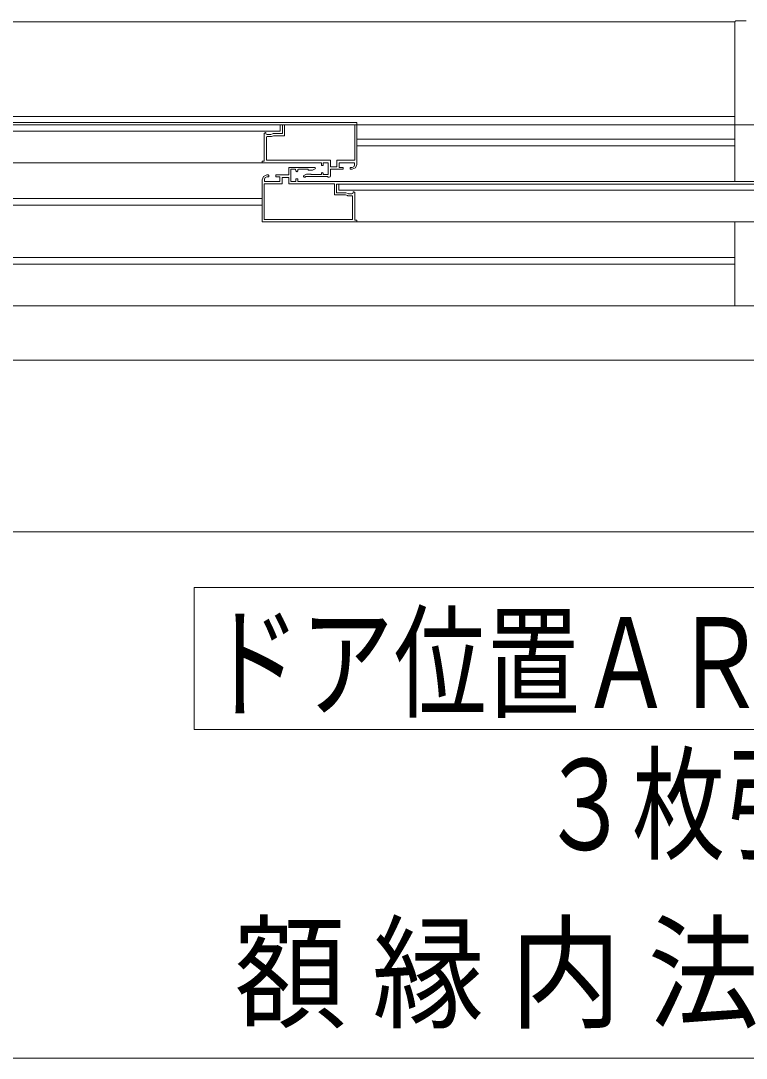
# Model space of a CAD drawing. Units: millimetres on the paper. Extents: x -305 to 305, y -152 to 152.
# Drawn here: x -147.15 to -131.83, y -107.68 to -85.75 of the extents above; entities that cross this region are included whole.
import ezdxf
from ezdxf.enums import TextEntityAlignment as Align

# ---------------------------------------------------------------- set-up
doc = ezdxf.new("R2010")
doc.units = ezdxf.units.MM
doc.layers.add('0-1_VIEW0001', color=7, linetype='Continuous', lineweight=9)
doc.styles.add('ＭＳ ゴシック', font='')
doc.styles.get('ＭＳ ゴシック').set_extended_font_data('MS Gothic')

msp = doc.modelspace()

# ---------------------------------------------------------------- linework, layer by layer
at = {"layer": '0-1_VIEW0001'}
for p, q in [((-132.063, -85.853), (-132.063, -85.853)), ((-132.063, -86.053), (-132.063, -86.053)), ((-132.063, -86.253), (-132.063, -86.253)), ((-132.063, -86.453), (-132.063, -86.453)), ((-132.063, -86.653), (-132.063, -86.653)), ((-132.063, -86.853), (-132.063, -86.853)), ((-132.063, -87.053), (-132.063, -87.053)), ((-132.063, -87.253), (-132.063, -87.253)), ((-132.063, -87.453), (-132.063, -87.453)), ((-132.063, -87.653), (-132.063, -87.653)), ((-132.063, -87.853), (-132.063, -87.853)), ((-162.044, -87.954), (-103.259, -87.954)), ((-141.669, -87.984), (-141.669, -87.984)), ((-141.619, -88.038), (-141.619, -88.038)), ((-141.574, -88.083), (-141.574, -88.083)), ((-140.089, -88.003), (-140.089, -88.003)), ((-140.049, -88.093), (-140.049, -88.093)), ((-132.063, -88.053), (-132.063, -88.053)), ((-142.009, -88.218), (-142.009, -88.218)), ((-140.089, -88.203), (-140.089, -88.203)), ((-140.049, -88.293), (-140.049, -88.293)), ((-132.063, -88.253), (-132.063, -88.253)), ((-142.009, -88.418), (-142.009, -88.418)), ((-141.959, -88.403), (-141.959, -88.403)), ((-140.089, -88.403), (-140.089, -88.403)), ((-140.049, -88.493), (-140.049, -88.493)), ((-132.063, -88.453), (-132.063, -88.453)), ((-142.009, -88.618), (-142.009, -88.618)), ((-141.959, -88.603), (-141.959, -88.603)), ((-140.609, -88.743), (-140.609, -88.743)), ((-140.474, -88.743), (-140.474, -88.743)), ((-140.424, -88.753), (-140.424, -88.753)), ((-140.089, -88.603), (-140.089, -88.603)), ((-140.049, -88.693), (-140.049, -88.693)), ((-132.063, -88.653), (-132.063, -88.653)), ((-141.489, -88.913), (-141.489, -88.913)), ((-140.654, -88.903), (-140.654, -88.903)), ((-140.609, -88.933), (-140.609, -88.933)), ((-132.063, -88.853), (-132.063, -88.853)), ((-141.674, -89.053), (-141.674, -89.053)), ((-141.624, -89.103), (-141.624, -89.103)), ((-141.489, -89.103), (-141.489, -89.103)), ((-141.444, -89.053), (-141.444, -89.053)), ((-140.665, -89.043), (-140.662, -89.058)), ((-140.664, -89.051), (-140.654, -89.051)), ((-132.063, -89.053), (-132.063, -89.053)), ((-142.049, -89.303), (-142.049, -89.303)), ((-142.009, -89.253), (-142.009, -89.253)), ((-140.524, -89.333), (-140.524, -89.333)), ((-140.479, -89.288), (-140.479, -89.288)), ((-140.429, -89.233), (-140.429, -89.233)), ((-142.049, -89.503), (-142.049, -89.503)), ((-142.009, -89.453), (-142.009, -89.453)), ((-142.009, -89.653), (-142.009, -89.653)), ((-140.139, -89.453), (-140.139, -89.453)), ((-140.139, -89.653), (-140.139, -89.653)), ((-140.089, -89.468), (-140.089, -89.468)), ((-142.049, -89.703), (-142.049, -89.703)), ((-142.009, -89.853), (-142.009, -89.853)), ((-140.139, -89.853), (-140.139, -89.853)), ((-140.089, -89.668), (-140.089, -89.668)), ((-140.089, -89.868), (-140.089, -89.868)), ((-142.049, -89.903), (-142.049, -89.903)), ((-132.063, -90.079), (-132.063, -90.079)), ((-132.063, -90.279), (-132.063, -90.279)), ((-132.063, -90.479), (-132.063, -90.479)), ((-132.063, -90.679), (-132.063, -90.679)), ((-132.063, -90.879), (-132.063, -90.879)), ((-132.063, -91.079), (-132.063, -91.079)), ((-132.063, -91.279), (-132.063, -91.279)), ((-132.063, -91.479), (-132.063, -91.479)), ((-132.063, -91.679), (-132.063, -91.679)), ((-143.488, -100.733), (-143.488, -97.733)), ((-143.488, -97.733), (-131.488, -97.733)), ((-143.488, -100.733), (-131.488, -100.733)), ((-161.984, -107.677), (-101.884, -107.677))]:
    msp.add_line(p, q, dxfattribs=at)
for points in [[(-159.359, -85.779), (-132.063, -85.779), (-132.063, -85.779), (-159.359, -85.779)], [(-132.038, -85.754), (-132.041, -85.754), (-132.044, -85.754), (-132.047, -85.755), (-132.05, -85.757), (-132.053, -85.758), (-132.055, -85.76), (-132.057, -85.763), (-132.059, -85.765), (-132.061, -85.768), (-132.062, -85.771), (-132.062, -85.774), (-132.063, -85.777), (-132.063, -85.779), (-132.063, -85.779), (-132.063, -85.777), (-132.062, -85.774), (-132.062, -85.771), (-132.06, -85.768), (-132.059, -85.765), (-132.057, -85.763), (-132.055, -85.76), (-132.053, -85.758), (-132.05, -85.757), (-132.047, -85.755), (-132.044, -85.754), (-132.041, -85.754), (-132.038, -85.754)], [(-132.063, -85.779), (-132.063, -89.153), (-132.063, -89.153), (-132.063, -85.779)], [(-132.038, -85.754), (-131.938, -85.754), (-131.938, -85.754), (-132.038, -85.754)], [(-131.838, -85.754), (-131.938, -85.754), (-131.938, -85.754), (-131.838, -85.754)], [(-140.049, -87.904), (-162.144, -87.904), (-162.144, -87.904), (-140.049, -87.904)], [(-132.063, -87.778), (-160.537, -87.778), (-160.537, -87.778), (-132.063, -87.778)], [(-140.049, -88.793), (-140.049, -87.904), (-140.049, -87.904), (-140.049, -88.793)], [(-141.669, -88.084), (-160.264, -88.084), (-160.264, -88.084), (-141.669, -88.084)], [(-142.002, -88.129), (-142.007, -88.135), (-142.007, -88.135), (-142.002, -88.129)], [(-141.988, -88.121), (-142.002, -88.129), (-142.002, -88.129), (-141.988, -88.121)], [(-141.984, -88.119), (-141.988, -88.121), (-141.988, -88.121), (-141.984, -88.119)], [(-141.98, -88.118), (-141.984, -88.119), (-141.984, -88.119), (-141.98, -88.118)], [(-141.979, -88.118), (-141.98, -88.118), (-141.98, -88.118), (-141.979, -88.118)], [(-141.972, -88.121), (-141.979, -88.118), (-141.979, -88.118), (-141.972, -88.121)], [(-141.969, -88.128), (-141.972, -88.121), (-141.972, -88.121), (-141.969, -88.128)], [(-141.969, -88.133), (-141.969, -88.128), (-141.969, -88.128), (-141.969, -88.133)], [(-141.669, -88.084), (-141.669, -87.954), (-141.669, -87.954), (-141.669, -88.084)], [(-141.619, -87.954), (-141.619, -88.138), (-141.619, -88.138), (-141.619, -87.954)], [(-141.574, -88.183), (-141.574, -87.954), (-141.574, -87.954), (-141.574, -88.183)], [(-140.089, -87.954), (-140.089, -88.703), (-140.089, -88.703), (-140.089, -87.954)], [(-142.007, -88.135), (-142.009, -88.142), (-142.009, -88.142), (-142.007, -88.135)], [(-142.009, -88.142), (-142.009, -88.718), (-142.009, -88.718), (-142.009, -88.142)], [(-141.962, -88.151), (-141.969, -88.133), (-141.969, -88.133), (-141.962, -88.151)], [(-141.944, -88.158), (-141.962, -88.151), (-141.962, -88.151), (-141.944, -88.158)], [(-141.959, -88.218), (-141.955, -88.208), (-141.955, -88.208), (-141.959, -88.218)], [(-141.959, -88.703), (-141.959, -88.218), (-141.959, -88.218), (-141.959, -88.703)], [(-141.955, -88.208), (-141.944, -88.203), (-141.944, -88.203), (-141.955, -88.208)], [(-141.872, -88.158), (-141.944, -88.158), (-141.944, -88.158), (-141.872, -88.158)], [(-141.944, -88.203), (-141.87, -88.203), (-141.87, -88.203), (-141.944, -88.203)], [(-141.869, -88.158), (-141.872, -88.158), (-141.872, -88.158), (-141.869, -88.158)], [(-141.87, -88.203), (-141.861, -88.203), (-141.861, -88.203), (-141.87, -88.203)], [(-141.866, -88.157), (-141.869, -88.158), (-141.869, -88.158), (-141.866, -88.157)], [(-141.828, -88.142), (-141.866, -88.157), (-141.866, -88.157), (-141.828, -88.142)], [(-141.861, -88.203), (-141.852, -88.2), (-141.852, -88.2), (-141.861, -88.203)], [(-141.852, -88.2), (-141.813, -88.185), (-141.813, -88.185), (-141.852, -88.2)], [(-141.819, -88.139), (-141.828, -88.142), (-141.828, -88.142), (-141.819, -88.139)], [(-141.81, -88.138), (-141.819, -88.139), (-141.819, -88.139), (-141.81, -88.138)], [(-141.813, -88.185), (-141.81, -88.184), (-141.81, -88.184), (-141.813, -88.185)], [(-141.619, -88.138), (-141.81, -88.138), (-141.81, -88.138), (-141.619, -88.138)], [(-141.81, -88.184), (-141.808, -88.183), (-141.808, -88.183), (-141.81, -88.184)], [(-141.808, -88.183), (-141.574, -88.183), (-141.574, -88.183), (-141.808, -88.183)], [(-140.049, -88.141), (-140.049, -88.161), (-140.049, -88.161), (-140.049, -88.141)], [(-132.063, -88.258), (-140.049, -88.258), (-140.049, -88.258), (-132.063, -88.258)], [(-132.063, -88.398), (-140.049, -88.398), (-140.049, -88.398), (-132.063, -88.398)], [(-140.049, -88.496), (-140.049, -88.516), (-140.049, -88.516), (-140.049, -88.496)], [(-132.063, -88.398), (-137.549, -88.398), (-137.549, -88.398), (-132.063, -88.398)], [(-160.434, -88.754), (-140.799, -88.754), (-140.799, -88.754), (-160.434, -88.754)], [(-142.009, -88.718), (-142.049, -88.718), (-142.049, -88.718), (-142.009, -88.718)], [(-142.049, -88.718), (-142.049, -88.754), (-142.049, -88.754), (-142.049, -88.718)], [(-140.609, -88.703), (-141.959, -88.703), (-141.959, -88.703), (-140.609, -88.703)], [(-140.799, -88.754), (-140.799, -88.813), (-140.799, -88.813), (-140.799, -88.754)], [(-140.759, -88.813), (-140.759, -88.753), (-140.759, -88.753), (-140.759, -88.813)], [(-140.759, -88.753), (-140.654, -88.753), (-140.654, -88.753), (-140.759, -88.753)], [(-140.654, -88.753), (-140.654, -89.003), (-140.654, -89.003), (-140.654, -88.753)], [(-140.609, -88.843), (-140.609, -88.703), (-140.609, -88.703), (-140.609, -88.843)], [(-140.089, -88.703), (-140.474, -88.703), (-140.474, -88.703), (-140.089, -88.703)], [(-140.474, -88.703), (-140.474, -88.843), (-140.474, -88.843), (-140.474, -88.703)], [(-140.424, -88.853), (-140.424, -88.753), (-140.424, -88.753), (-140.424, -88.853)], [(-140.424, -88.753), (-140.099, -88.753), (-140.099, -88.753), (-140.424, -88.753)], [(-140.099, -88.753), (-140.099, -88.803), (-140.099, -88.803), (-140.099, -88.753)], [(-141.489, -89.013), (-141.489, -88.853), (-141.489, -88.853), (-141.489, -89.013)], [(-141.489, -88.853), (-140.939, -88.853), (-140.939, -88.853), (-141.489, -88.853)], [(-141.354, -88.893), (-141.444, -88.893), (-141.444, -88.893), (-141.354, -88.893)], [(-141.444, -88.893), (-141.444, -89.153), (-141.444, -89.153), (-141.444, -88.893)], [(-141.344, -88.898), (-141.354, -88.893), (-141.354, -88.893), (-141.344, -88.898)], [(-141.339, -88.908), (-141.344, -88.898), (-141.344, -88.898), (-141.339, -88.908)], [(-141.339, -88.928), (-141.339, -88.908), (-141.339, -88.908), (-141.339, -88.928)], [(-141.319, -88.948), (-141.339, -88.928), (-141.339, -88.928), (-141.319, -88.948)], [(-141.299, -88.928), (-141.319, -88.948), (-141.319, -88.948), (-141.299, -88.928)], [(-141.295, -88.898), (-141.299, -88.908), (-141.299, -88.908), (-141.295, -88.898)], [(-141.299, -88.908), (-141.299, -88.928), (-141.299, -88.928), (-141.299, -88.908)], [(-141.284, -88.893), (-141.295, -88.898), (-141.295, -88.898), (-141.284, -88.893)], [(-141.084, -88.893), (-141.284, -88.893), (-141.284, -88.893), (-141.084, -88.893)], [(-141.113, -88.995), (-141.167, -89.027), (-141.167, -89.027), (-141.113, -88.995)], [(-141.109, -88.994), (-141.113, -88.995), (-141.113, -88.995), (-141.109, -88.994)], [(-141.105, -88.993), (-141.109, -88.994), (-141.109, -88.994), (-141.105, -88.993)], [(-141.031, -88.993), (-141.105, -88.993), (-141.105, -88.993), (-141.031, -88.993)], [(-141.077, -88.896), (-141.084, -88.893), (-141.084, -88.893), (-141.077, -88.896)], [(-141.074, -88.903), (-141.077, -88.896), (-141.077, -88.896), (-141.074, -88.903)], [(-141.071, -88.91), (-141.074, -88.903), (-141.074, -88.903), (-141.071, -88.91)], [(-141.064, -88.913), (-141.071, -88.91), (-141.071, -88.91), (-141.064, -88.913)], [(-140.991, -88.913), (-141.064, -88.913), (-141.064, -88.913), (-140.991, -88.913)], [(-141.025, -88.995), (-141.031, -88.993), (-141.032, -88.993), (-141.025, -88.995)], [(-141.02, -88.998), (-141.025, -88.995), (-141.025, -88.995), (-141.02, -88.998)], [(-141.015, -89.002), (-141.02, -88.998), (-141.02, -88.998), (-141.015, -89.002)], [(-141.009, -89.003), (-141.015, -89.002), (-141.015, -89.002), (-141.009, -89.003)], [(-140.799, -89.003), (-141.009, -89.003), (-141.009, -89.003), (-140.799, -89.003)], [(-140.987, -88.913), (-140.991, -88.913), (-140.991, -88.913), (-140.987, -88.913)], [(-140.984, -88.911), (-140.987, -88.913), (-140.987, -88.913), (-140.984, -88.911)], [(-140.932, -88.881), (-140.984, -88.911), (-140.984, -88.911), (-140.932, -88.881)], [(-140.939, -88.853), (-140.925, -88.864), (-140.925, -88.864), (-140.939, -88.853)], [(-140.925, -88.864), (-140.932, -88.881), (-140.932, -88.881), (-140.925, -88.864)], [(-140.799, -88.813), (-140.759, -88.813), (-140.759, -88.813), (-140.799, -88.813)], [(-140.779, -88.958), (-140.799, -88.978), (-140.799, -88.978), (-140.779, -88.958)], [(-140.799, -88.978), (-140.799, -89.003), (-140.799, -89.003), (-140.799, -88.978)], [(-140.759, -88.978), (-140.779, -88.958), (-140.779, -88.958), (-140.759, -88.978)], [(-140.759, -89.003), (-140.759, -88.978), (-140.759, -88.978), (-140.759, -89.003)], [(-140.654, -89.003), (-140.759, -89.003), (-140.759, -89.003), (-140.654, -89.003)], [(-140.474, -88.843), (-140.609, -88.843), (-140.609, -88.843), (-140.474, -88.843)], [(-140.609, -89.033), (-140.609, -88.893), (-140.609, -88.893), (-140.609, -89.033)], [(-140.609, -88.893), (-140.339, -88.893), (-140.339, -88.893), (-140.609, -88.893)], [(-140.339, -88.853), (-140.424, -88.853), (-140.424, -88.853), (-140.339, -88.853)], [(-140.339, -88.893), (-140.339, -88.853), (-140.339, -88.853), (-140.339, -88.893)], [(-140.149, -88.853), (-140.189, -88.853), (-140.189, -88.853), (-140.149, -88.853)], [(-140.189, -88.853), (-140.189, -88.893), (-140.189, -88.893), (-140.189, -88.853)], [(-140.189, -88.893), (-140.149, -88.893), (-140.149, -88.893), (-140.189, -88.893)], [(-140.114, -88.839), (-140.149, -88.853), (-140.149, -88.853), (-140.114, -88.839)], [(-140.149, -88.893), (-140.078, -88.864), (-140.078, -88.864), (-140.149, -88.893)], [(-140.099, -88.803), (-140.114, -88.839), (-140.114, -88.839), (-140.099, -88.803)], [(-140.078, -88.864), (-140.049, -88.793), (-140.049, -88.793), (-140.078, -88.864)], [(-142.049, -89.113), (-142.02, -89.043), (-142.02, -89.043), (-142.049, -89.113)], [(-142.049, -90.003), (-142.049, -89.113), (-142.049, -89.113), (-142.049, -90.003)], [(-142.02, -89.043), (-141.949, -89.013), (-141.949, -89.013), (-142.02, -89.043)], [(-142.009, -89.953), (-142.009, -89.203), (-142.009, -89.203), (-142.009, -89.953)], [(-142.009, -89.203), (-141.624, -89.203), (-141.624, -89.203), (-142.009, -89.203)], [(-141.985, -89.068), (-141.999, -89.103), (-141.999, -89.103), (-141.984, -89.068)], [(-141.999, -89.103), (-141.999, -89.153), (-141.999, -89.153), (-141.999, -89.103)], [(-141.999, -89.153), (-141.674, -89.153), (-141.674, -89.153), (-141.999, -89.153)], [(-141.949, -89.053), (-141.985, -89.068), (-141.984, -89.068), (-141.949, -89.053)], [(-141.949, -89.013), (-141.919, -89.013), (-141.919, -89.013), (-141.949, -89.013)], [(-141.919, -89.053), (-141.949, -89.053), (-141.949, -89.053), (-141.919, -89.053)], [(-141.919, -89.013), (-141.912, -89.016), (-141.912, -89.016), (-141.919, -89.013)], [(-141.912, -89.05), (-141.919, -89.053), (-141.919, -89.053), (-141.912, -89.05)], [(-141.912, -89.016), (-141.909, -89.023), (-141.909, -89.023), (-141.912, -89.016)], [(-141.909, -89.043), (-141.912, -89.05), (-141.912, -89.05), (-141.909, -89.043)], [(-141.909, -89.023), (-141.909, -89.043), (-141.909, -89.043), (-141.909, -89.023)], [(-141.759, -89.053), (-141.759, -89.013), (-141.759, -89.013), (-141.759, -89.053)], [(-141.759, -89.013), (-141.489, -89.013), (-141.489, -89.013), (-141.759, -89.013)], [(-141.674, -89.053), (-141.759, -89.053), (-141.759, -89.053), (-141.674, -89.053)], [(-141.674, -89.153), (-141.674, -89.053), (-141.674, -89.053), (-141.674, -89.153)], [(-141.624, -89.203), (-141.624, -89.063), (-141.624, -89.063), (-141.624, -89.203)], [(-141.624, -89.063), (-141.489, -89.063), (-141.489, -89.063), (-141.624, -89.063)], [(-141.489, -89.063), (-141.489, -89.203), (-141.489, -89.203), (-141.489, -89.063)], [(-141.489, -89.203), (-140.524, -89.203), (-140.524, -89.203), (-141.489, -89.203)], [(-141.444, -89.153), (-141.339, -89.153), (-141.339, -89.153), (-141.444, -89.153)], [(-141.339, -89.153), (-141.339, -89.093), (-141.339, -89.093), (-141.339, -89.153)], [(-141.339, -89.093), (-141.299, -89.093), (-141.299, -89.093), (-141.339, -89.093)], [(-141.299, -89.093), (-141.299, -89.153), (-141.299, -89.153), (-141.299, -89.093)], [(-141.299, -89.153), (-123.804, -89.153), (-123.804, -89.153), (-141.299, -89.153)], [(-141.172, -89.032), (-141.174, -89.04), (-141.174, -89.04), (-141.172, -89.032)], [(-141.174, -89.04), (-141.174, -89.043), (-141.174, -89.043), (-141.174, -89.04)], [(-141.174, -89.043), (-141.17, -89.054), (-141.17, -89.054), (-141.174, -89.043)], [(-141.167, -89.027), (-141.172, -89.032), (-141.172, -89.032), (-141.167, -89.027)], [(-141.17, -89.054), (-141.159, -89.058), (-141.159, -89.058), (-141.17, -89.054)], [(-141.159, -89.058), (-141.144, -89.058), (-141.144, -89.058), (-141.159, -89.058)], [(-141.144, -89.058), (-141.138, -89.056), (-141.138, -89.056), (-141.144, -89.058)], [(-141.138, -89.056), (-141.134, -89.051), (-141.134, -89.051), (-141.138, -89.056)], [(-141.134, -89.051), (-141.131, -89.046), (-141.131, -89.046), (-141.134, -89.051)], [(-141.131, -89.046), (-141.125, -89.043), (-141.125, -89.043), (-141.131, -89.046)], [(-141.125, -89.043), (-140.665, -89.043), (-140.665, -89.043), (-141.125, -89.043)], [(-140.662, -89.058), (-140.634, -89.058), (-140.634, -89.058), (-140.662, -89.058)], [(-140.634, -89.058), (-140.616, -89.051), (-140.616, -89.051), (-140.634, -89.058)], [(-140.616, -89.051), (-140.609, -89.033), (-140.609, -89.033), (-140.616, -89.051)], [(-140.524, -89.203), (-140.524, -89.433), (-140.524, -89.433), (-140.524, -89.203)], [(-140.479, -89.208), (-128.043, -89.208), (-128.043, -89.208), (-140.479, -89.208)], [(-140.479, -89.208), (-140.479, -89.388), (-140.479, -89.388), (-140.479, -89.208)], [(-140.429, -89.333), (-140.429, -89.208), (-140.429, -89.208), (-140.429, -89.333)], [(-140.524, -89.433), (-140.288, -89.433), (-140.288, -89.433), (-140.524, -89.433)], [(-140.479, -89.388), (-140.279, -89.388), (-140.279, -89.388), (-140.479, -89.388)], [(-128.043, -89.333), (-140.429, -89.333), (-140.429, -89.333), (-128.043, -89.333)], [(-140.288, -89.433), (-140.247, -89.45), (-140.247, -89.45), (-140.288, -89.433)], [(-140.279, -89.388), (-140.232, -89.407), (-140.232, -89.407), (-140.279, -89.388)], [(-140.226, -89.408), (-140.154, -89.408), (-140.154, -89.408), (-140.226, -89.408)], [(-140.154, -89.408), (-140.136, -89.401), (-140.136, -89.401), (-140.154, -89.408)], [(-140.136, -89.401), (-140.129, -89.383), (-140.129, -89.383), (-140.136, -89.401)], [(-140.129, -89.378), (-140.126, -89.371), (-140.126, -89.371), (-140.129, -89.378)], [(-140.129, -89.383), (-140.129, -89.378), (-140.129, -89.378), (-140.129, -89.383)], [(-140.126, -89.371), (-140.119, -89.368), (-140.119, -89.368), (-140.126, -89.371)], [(-140.118, -89.368), (-140.114, -89.369), (-140.114, -89.369), (-140.118, -89.368)], [(-140.114, -89.369), (-140.111, -89.371), (-140.111, -89.37), (-140.114, -89.369)], [(-140.111, -89.371), (-140.096, -89.379), (-140.096, -89.379), (-140.111, -89.37)], [(-140.096, -89.379), (-140.091, -89.384), (-140.091, -89.384), (-140.096, -89.379)], [(-140.091, -89.384), (-140.089, -89.392), (-140.089, -89.392), (-140.091, -89.384)], [(-140.089, -89.392), (-140.089, -89.968), (-140.089, -89.968), (-140.089, -89.392)], [(-160.434, -89.508), (-142.049, -89.508), (-142.049, -89.508), (-160.434, -89.508)], [(-160.418, -89.649), (-142.049, -89.649), (-142.049, -89.649), (-160.418, -89.649)], [(-140.247, -89.45), (-140.238, -89.452), (-140.238, -89.452), (-140.247, -89.45)], [(-140.238, -89.452), (-140.228, -89.453), (-140.228, -89.453), (-140.238, -89.452)], [(-140.228, -89.453), (-140.139, -89.453), (-140.139, -89.453), (-140.228, -89.453)], [(-140.139, -89.453), (-140.139, -89.953), (-140.139, -89.953), (-140.139, -89.453)], [(-140.089, -89.728), (-140.089, -89.753), (-140.089, -89.753), (-140.089, -89.728)], [(-128.043, -90.003), (-142.049, -90.003), (-142.049, -90.003), (-128.043, -90.003)], [(-140.139, -89.953), (-142.009, -89.953), (-142.009, -89.953), (-140.139, -89.953)], [(-140.089, -89.968), (-140.049, -89.968), (-140.049, -89.968), (-140.089, -89.968)], [(-140.049, -89.968), (-140.049, -90.003), (-140.049, -90.003), (-140.049, -89.968)], [(-132.063, -90.003), (-132.063, -91.779), (-132.063, -91.779), (-132.063, -90.003)], [(-160.609, -90.758), (-132.063, -90.758), (-132.063, -90.758), (-160.609, -90.758)], [(-160.609, -90.898), (-132.063, -90.898), (-132.063, -90.898), (-160.609, -90.898)], [(-132.063, -90.898), (-158.249, -90.898), (-158.249, -90.898), (-132.063, -90.898)], [(-161.634, -91.779), (-103.313, -91.779), (-103.313, -91.779), (-161.634, -91.779)], [(-162.584, -92.929), (-104.509, -92.929), (-104.509, -92.929), (-162.584, -92.929)], [(-100.284, -96.554), (-163.578, -96.554), (-163.578, -96.554), (-100.284, -96.554)]]:
    msp.add_lwpolyline(points, close=True, dxfattribs=at)
msp.add_lwpolyline([(-131.824, -85.757), (-131.827, -85.756), (-131.83, -85.755), (-131.833, -85.754), (-131.836, -85.754), (-131.838, -85.754), (-131.838, -85.754), (-131.836, -85.754), (-131.833, -85.754), (-131.83, -85.755), (-131.827, -85.756), (-131.825, -85.757)], dxfattribs=at)

# ---------------------------------------------------------------- texts
at = {"layer": '0-1_VIEW0001', "style": 'ＭＳ ゴシック'}
for s, width, p in [('ドア位置ＡＲ\u3000Ｗ１２５０', 0.75, (-143.202, -100.852)), ('３枚引き戸', 0.75, (-136.202, -103.85)), ('額', 0.9, (-142.632, -107.411)), ('縁', 0.9, (-139.724, -107.411)), ('内', 0.9, (-136.816, -107.411)), ('法', 0.9, (-133.908, -107.411))]:
    msp.add_text(s, height=1.921, dxfattribs=dict(at, width=width)).set_placement(p, align=Align.BOTTOM_LEFT)

doc.saveas('drawing.dxf')
